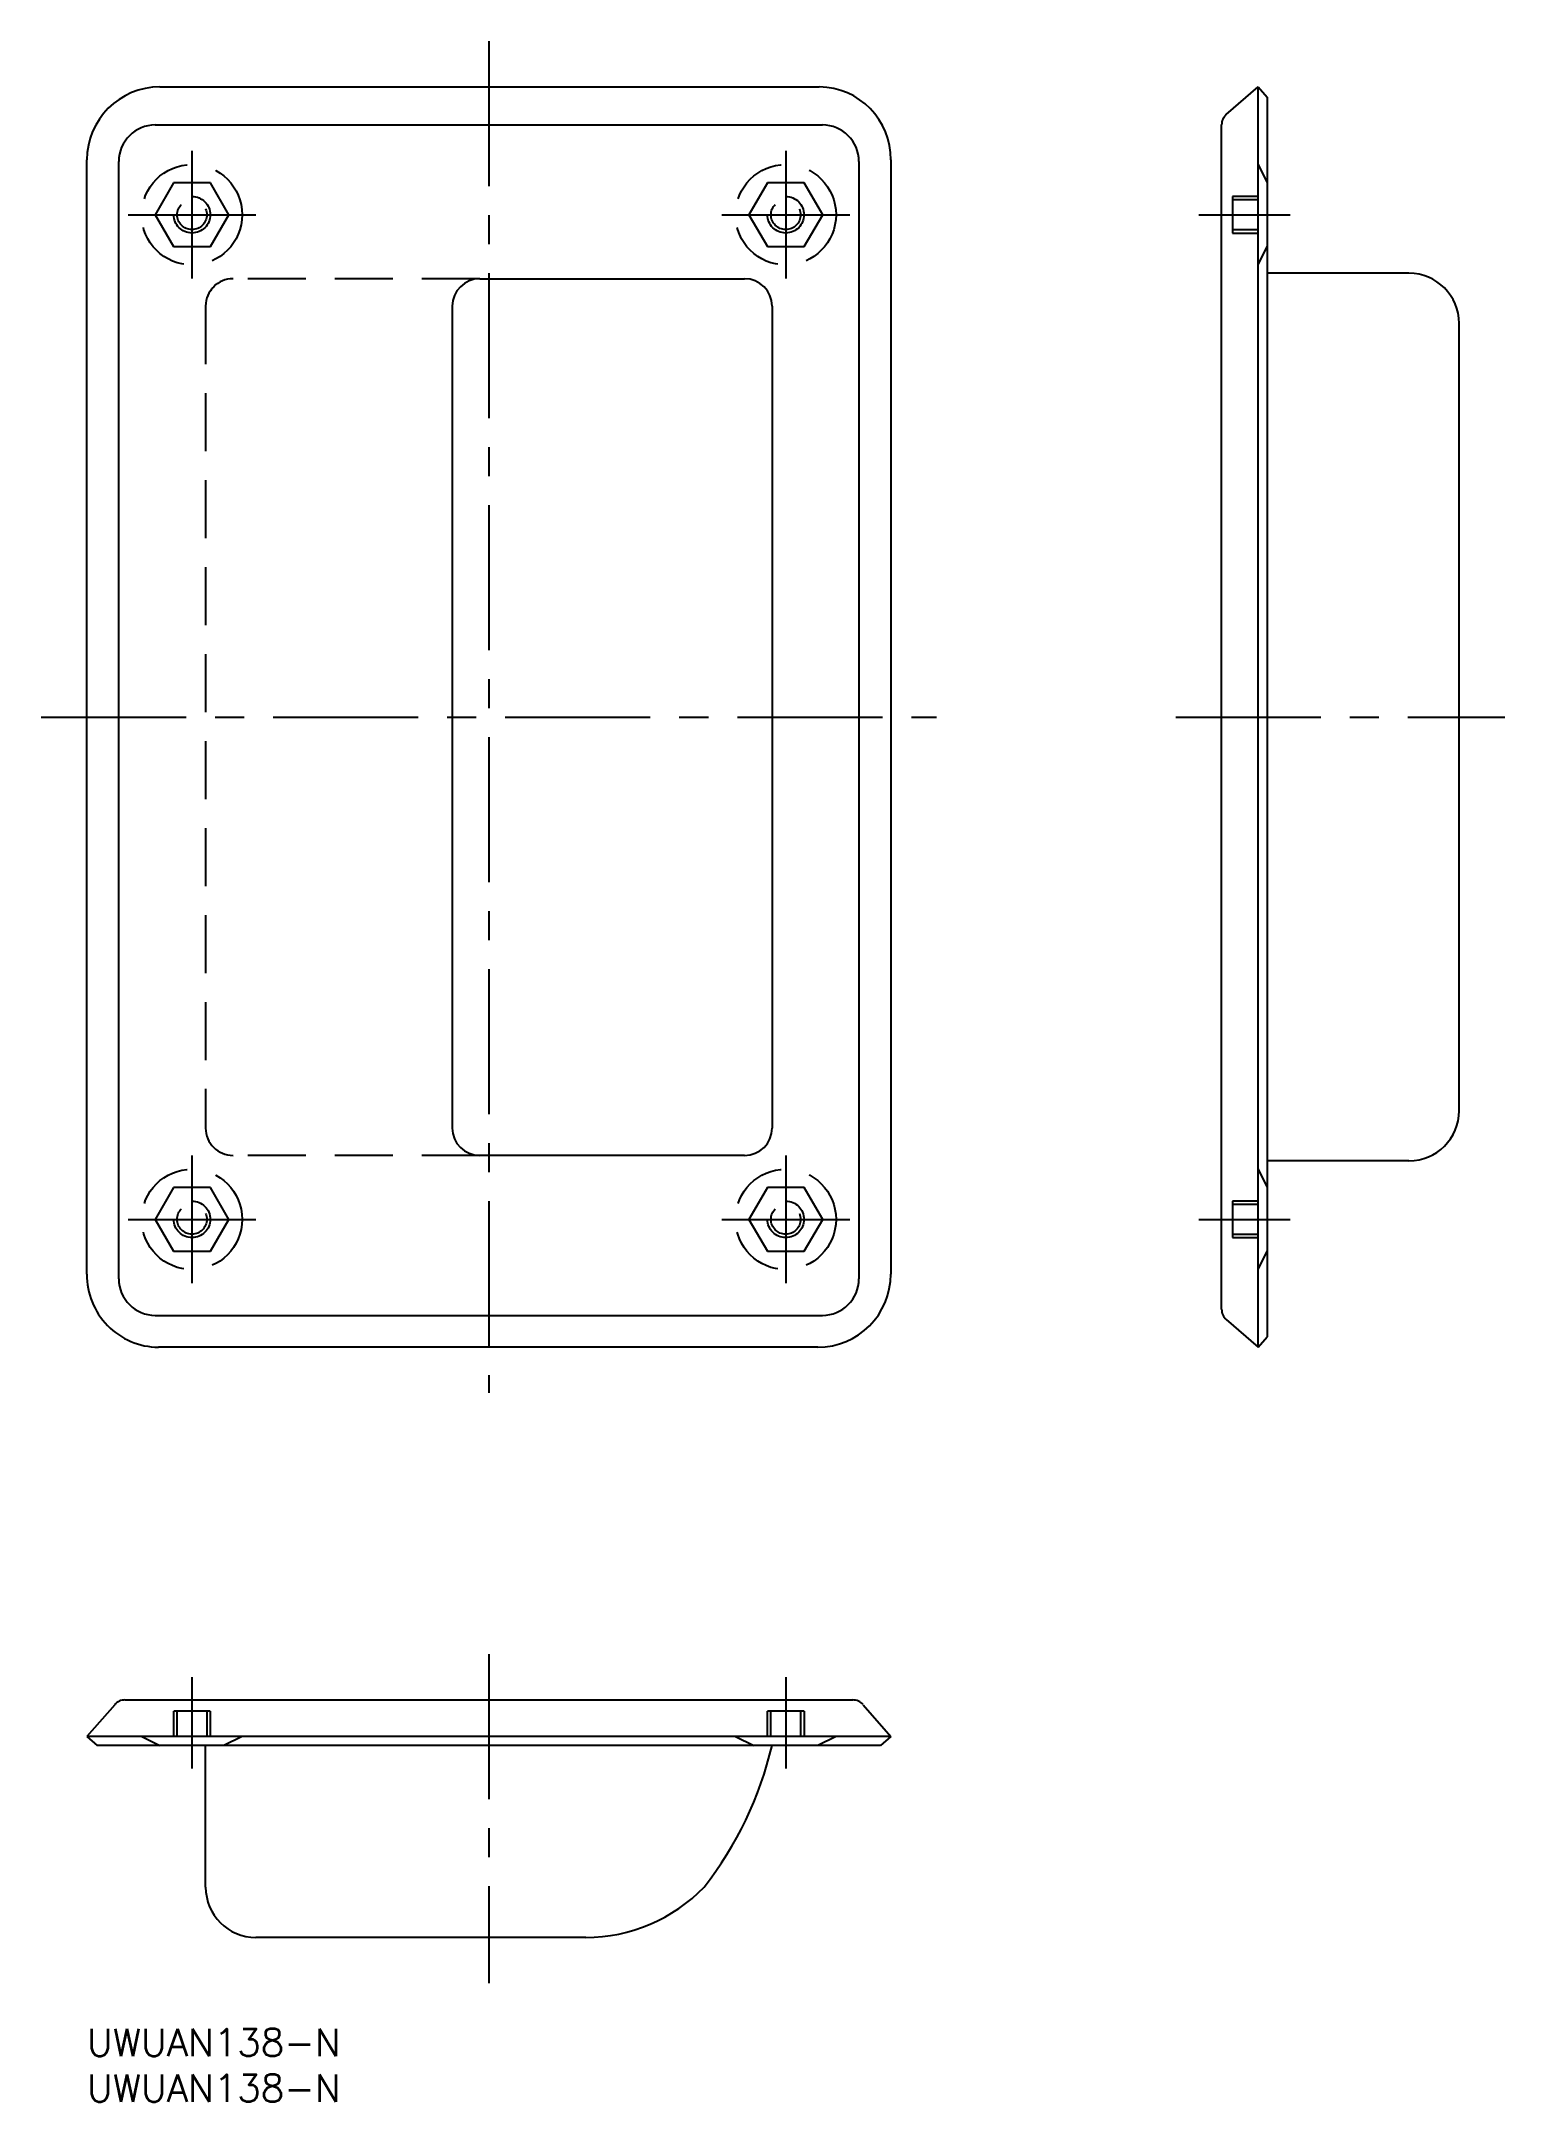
# Model space of a CAD drawing. Extents: x -5 to 155, y -8 to 218.
import ezdxf

# ---------------------------------------------------------------- set-up
doc = ezdxf.new("R2010")
doc.units = 0
doc.header["$LTSCALE"] = 0.5
doc.linetypes.add('CENTER', pattern=[50.8, 31.75, -6.35, 6.35, -6.35])
doc.linetypes.add('DASHED', pattern=[19.05, 12.7, -6.35])
for name, color, linetype in [('MSM_CENTER', 1, 'CENTER'), ('MSM_CONTINUOUS', 7, 'CONTINUOUS'), ('MSM_DASHED', 4, 'DASHED'), ('MSM_PART_NUMBER', 7, 'CONTINUOUS')]:
    doc.layers.add(name, color=color, linetype=linetype)
doc.styles.get("Standard").update_dxf_attribs({"font": 'txt.shx', "height": 3, "bigfont": 'bigfont.shx'})

# ---------------------------------------------------------------- blocks, each defined once
blk = doc.blocks.new('*U3')
at = {"layer": 'MSM_PART_NUMBER'}
blk.add_text('UWUAN138-N', height=3, dxfattribs=at).set_placement((0, -3))
blk = doc.blocks.new('*U4')
at = {"layer": 'MSM_PART_NUMBER'}
blk.add_text('UWUAN138-N', height=3, dxfattribs=at).set_placement((0, -8))

msp = doc.modelspace()

# ---------------------------------------------------------------- linework, layer by layer
at = {"layer": 'MSM_CENTER'}
for p, q in [((44, 217.62), (44, 69.62)), ((11.5, 205.62), (11.5, 191.63)), ((76.5, 205.62), (76.5, 191.63)), ((4.51, 198.62), (18.5, 198.62)), ((69.51, 198.62), (83.5, 198.62)), ((121.71, 198.62), (131.71, 198.62)), ((-5, 143.62), (93, 143.62)), ((119.21, 143.62), (155.21, 143.62)), ((11.5, 95.62), (11.5, 81.63)), ((76.5, 95.62), (76.5, 81.63)), ((4.51, 88.62), (18.5, 88.62)), ((69.51, 88.62), (83.5, 88.62)), ((121.71, 88.62), (131.71, 88.62)), ((44, 41), (44, 5)), ((11.5, 38.5), (11.5, 28.5)), ((76.5, 38.5), (76.5, 28.5))]:
    msp.add_line(p, q, dxfattribs=at)
at = {"layer": 'MSM_CONTINUOUS'}
for p, q in [((8, 212.62), (80.17, 212.62)), ((124.72, 209.58), (128.22, 212.62)), ((128.22, 74.62), (128.22, 212.62)), ((128.22, 212.62), (129.21, 211.49)), ((129.21, 211.49), (129.21, 75.75)), ((7.49, 208.45), (80.51, 208.45)), ((124.21, 78.8), (124.21, 208.45)), ((0, 82.62), (0, 204.62)), ((3.49, 82.11), (3.49, 204.45)), ((84.51, 204.45), (84.51, 82.11)), ((88, 204.62), (88, 82.62)), ((144.71, 192.22), (129.21, 192.22)), ((43, 191.62), (72, 191.62)), ((40, 188.62), (40, 98.62)), ((75, 188.62), (75, 98.62)), ((150.21, 100.52), (150.21, 186.72)), ((72, 95.62), (43, 95.62)), ((144.71, 95.02), (129.21, 95.02)), ((7.49, 78.11), (80.51, 78.11)), ((124.72, 77.66), (128.22, 74.62)), ((80, 74.62), (7.83, 74.62)), ((128.22, 74.62), (129.21, 75.75)), ((3.04, 35.48), (0, 31.98)), ((4.17, 36), (83.83, 36)), ((84.96, 35.48), (88, 31.98)), ((88, 31.98), (0, 31.98)), ((0, 31.98), (1.13, 31)), ((88, 31.98), (86.87, 31)), ((86.87, 31), (1.13, 31)), ((13, 15.5), (13, 31)), ((54.61, 10), (18.5, 10))]:
    msp.add_line(p, q, dxfattribs=at)
for centre, radius, start, end in [((8, 204.62), 8, 90, 180), ((80.09, 204.71), 7.91, 359.368, 89.368), ((7.49, 204.45), 4, 90, 180), ((80.51, 204.45), 4, 0, 90), ((125.71, 208.45), 1.5, 131, 180), ((144.71, 186.72), 5.5, 0, 90), ((43, 188.62), 3, 90, 180), ((72, 188.62), 3, 0, 90), ((144.71, 100.52), 5.5, 270, 0), ((43, 98.62), 3, 180, 270), ((72, 98.62), 3, 270, 0), ((7.91, 82.53), 7.91, 179.368, 269.368), ((7.49, 82.11), 4, 180, 270), ((80, 82.62), 8, 270, 0), ((80.51, 82.11), 4, 270, 0), ((125.71, 78.8), 1.5, 180, 229), ((4.17, 34.5), 1.5, 90, 139), ((83.83, 34.5), 1.5, 41, 90), ((36.06, 40.15), 40, 321.9795, 346.7779), ((18.5, 15.5), 5.5, 180, 270), ((54.61, 28), 18, 270, 316.0592)]:
    msp.add_arc(centre, radius, start, end, dxfattribs=at)
at = {"layer": 'MSM_DASHED'}
for p, q in [((128.22, 204.12), (129.21, 202.12)), ((9.49, 202.12), (7.47, 198.62)), ((13.53, 202.12), (9.49, 202.12)), ((15.55, 198.62), (13.53, 202.12)), ((74.49, 202.12), (72.47, 198.62)), ((78.53, 202.12), (74.49, 202.12)), ((80.55, 198.62), (78.53, 202.12)), ((7.47, 198.62), (9.49, 195.13)), ((13.53, 195.13), (15.55, 198.62)), ((72.47, 198.62), (74.49, 195.13)), ((78.53, 195.13), (80.55, 198.62)), ((128.22, 200.62), (125.42, 200.62)), ((125.42, 200.62), (125.42, 196.62)), ((128.22, 200.24), (125.42, 200.24)), ((125.42, 197), (128.22, 197)), ((125.42, 196.62), (128.22, 196.62)), ((9.49, 195.13), (13.53, 195.13)), ((74.49, 195.13), (78.53, 195.13)), ((128.22, 193.13), (129.21, 195.13)), ((43, 191.62), (16, 191.62)), ((13, 188.62), (13, 98.62)), ((43, 95.62), (16, 95.62)), ((128.22, 94.12), (129.21, 92.12)), ((9.49, 92.12), (7.47, 88.62)), ((13.53, 92.12), (9.49, 92.12)), ((15.55, 88.62), (13.53, 92.12)), ((74.49, 92.12), (72.47, 88.62)), ((78.53, 92.12), (74.49, 92.12)), ((80.55, 88.62), (78.53, 92.12)), ((128.22, 90.62), (125.42, 90.62)), ((125.42, 90.62), (125.42, 86.62)), ((7.47, 88.62), (9.49, 85.13)), ((13.53, 85.13), (15.55, 88.62)), ((72.47, 88.62), (74.49, 85.13)), ((78.53, 85.13), (80.55, 88.62)), ((128.22, 90.24), (125.42, 90.24)), ((125.42, 87), (128.22, 87)), ((125.42, 86.62), (128.22, 86.62)), ((9.49, 85.13), (13.53, 85.13)), ((74.49, 85.13), (78.53, 85.13)), ((128.22, 83.13), (129.21, 85.13)), ((13.5, 34.78), (9.5, 34.78)), ((9.5, 31.98), (9.5, 34.78)), ((9.88, 31.98), (9.88, 34.78)), ((13.12, 34.78), (13.12, 31.98)), ((13.5, 34.78), (13.5, 31.98)), ((78.5, 34.78), (74.5, 34.78)), ((74.5, 31.98), (74.5, 34.78)), ((74.88, 31.98), (74.88, 34.78)), ((78.12, 34.78), (78.12, 31.98)), ((78.5, 34.78), (78.5, 31.98)), ((6, 31.98), (8, 31)), ((17, 31.98), (15, 31)), ((71, 31.98), (73, 31)), ((82, 31.98), (80, 31))]:
    msp.add_line(p, q, dxfattribs=at)
for centre, radius in [((11.5, 198.62), 5.5), ((76.5, 198.62), 5.5), ((11.5, 198.62), 2), ((11.5, 198.62), 1.62), ((76.5, 198.62), 2), ((76.5, 198.62), 1.62), ((11.5, 88.62), 5.5), ((76.5, 88.62), 5.5), ((11.5, 88.62), 2), ((76.5, 88.62), 2), ((11.5, 88.62), 1.62), ((76.5, 88.62), 1.62)]:
    msp.add_circle(centre, radius, dxfattribs=at)
for centre, start, end in [((16, 188.62), 90, 180), ((16, 98.62), 180, 270)]:
    msp.add_arc(centre, 3, start, end, dxfattribs=at)

# ---------------------------------------------------------------- block references
at = {"layer": 'MSM_CONTINUOUS'}
for name in ['*U3', '*U4']:
    msp.add_blockref(name, (0, 0), dxfattribs=at)

doc.saveas('drawing.dxf')
